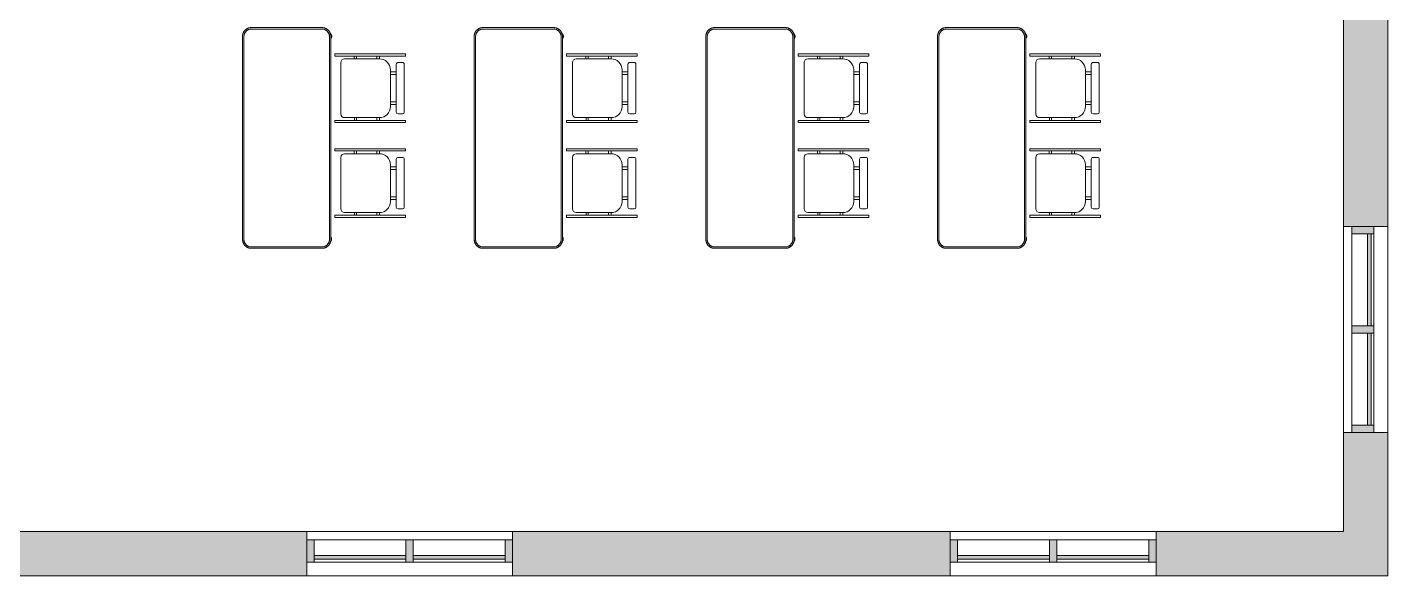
# Model space of a CAD drawing. Header units: inches. Extents: x 75 to 1272, y -971 to -4.
# Drawn here: x 865 to 1235, y -934.2 to -785 of the extents above; entities that cross this region are included whole.
import ezdxf

# ---------------------------------------------------------------- set-up
doc = ezdxf.new("R2010")
doc.units = ezdxf.units.IN
doc.header["$MEASUREMENT"] = 0
for name, color, linetype, lineweight in [('A-GLAZ-CURT', 52, 'Continuous', 9), ('A-GLAZ-CWMG', 51, 'Continuous', 9), ('A-WALL', 113, 'Continuous', 9), ('A-WALL-PATT', 111, 'Continuous', 9), ('I-FURN', 30, 'Continuous', 9)]:
    doc.layers.add(name, color=color, linetype=linetype, lineweight=lineweight)

# ---------------------------------------------------------------- blocks, each defined once
blk = doc.blocks.new('System Panel - zGlazed-5156208-LEVEL 1')
at = {"layer": 'A-GLAZ-CURT'}
blk.add_hatch(color=253, dxfattribs=at).paths.add_polyline_path([(12.5, 1.5), (-12.5, 1.5), (-12.5, 0.5), (12.5, 0.5)])
at = {"layer": 'A-GLAZ-CURT', "color": 8, "lineweight": 15}
for p, q in [((12.5, 1.5), (-12.5, 1.5)), ((-12.5, 1.5), (-12.5, 0.5)), ((-12.5, 0.5), (12.5, 0.5)), ((12.5, 0.5), (12.5, 1.5))]:
    blk.add_line(p, q, dxfattribs=at)
blk = doc.blocks.new('Rectangular Mullion - 6_ x 2_ Rectangular_CE_-5156087-LEVEL 1')
at = {"layer": 'A-GLAZ-CWMG', "color": 253}
for p, q in [((1145.01, -924.42), (1170.01, -924.42)), ((1145.01, -930.42), (1170.01, -930.42))]:
    blk.add_line(p, q, dxfattribs=at)
blk = doc.blocks.new('Rectangular Mullion - 6_ x 2_ Rectangular_CE_-5156209-LEVEL 1')
at = {"layer": 'A-GLAZ-CWMG'}
blk.add_hatch(color=253, dxfattribs=at).paths.add_polyline_path([(-2, -2.25), (-2, 3.75), (0, 3.75), (0, -2.25)])
at = {"layer": 'A-GLAZ-CWMG', "color": 8, "lineweight": 15}
for p, q in [((-2, 3.75), (0, 3.75)), ((-2, -2.25), (-2, 3.75)), ((0, 3.75), (0, -2.25)), ((0, -2.25), (-2, -2.25))]:
    blk.add_line(p, q, dxfattribs=at)
blk = doc.blocks.new('Rectangular Mullion - 6_ x 2_ Rectangular_CE_-5156210-LEVEL 1')
at = {"layer": 'A-GLAZ-CWMG'}
blk.add_hatch(color=253, dxfattribs=at).paths.add_polyline_path([(0, -2.25), (0, 3.75), (-2, 3.75), (-2, -2.25)])
at = {"layer": 'A-GLAZ-CWMG', "color": 8, "lineweight": 15}
for p, q in [((0, 3.75), (-2, 3.75)), ((-2, 3.75), (-2, -2.25)), ((0, -2.25), (0, 3.75)), ((-2, -2.25), (0, -2.25))]:
    blk.add_line(p, q, dxfattribs=at)
blk = doc.blocks.new('Rectangular Mullion - 6_ x 2_ Rectangular_CE_-5156207-LEVEL 1')
at = {"layer": 'A-GLAZ-CWMG'}
blk.add_hatch(color=253, dxfattribs=at).paths.add_polyline_path([(-1, -2.25), (-1, 3.75), (1, 3.75), (1, -2.25)])
at = {"layer": 'A-GLAZ-CWMG', "color": 8, "lineweight": 15}
for p, q in [((-1, 3.75), (1, 3.75)), ((-1, -2.25), (-1, 3.75)), ((1, 3.75), (1, -2.25)), ((1, -2.25), (-1, -2.25))]:
    blk.add_line(p, q, dxfattribs=at)
blk = doc.blocks.new('System Panel - zGlazed-5156992-LEVEL 1')
at = {"layer": 'A-GLAZ-CURT'}
blk.add_hatch(color=253, dxfattribs=at).paths.add_polyline_path([(-12.5, -1.5), (12.5, -1.5), (12.5, -0.5), (-12.5, -0.5)])
at = {"layer": 'A-GLAZ-CURT', "color": 8, "lineweight": 15}
for p, q in [((12.5, -0.5), (-12.5, -0.5)), ((-12.5, -0.5), (-12.5, -1.5)), ((-12.5, -1.5), (12.5, -1.5)), ((12.5, -1.5), (12.5, -0.5))]:
    blk.add_line(p, q, dxfattribs=at)
blk = doc.blocks.new('Rectangular Mullion - 6_ x 2_ Rectangular_CE_-5156980-LEVEL 1')
at = {"layer": 'A-GLAZ-CWMG', "color": 253}
for p, q in [((1225.26, -868.17), (1225.26, -893.17)), ((1231.26, -868.17), (1231.26, -893.17))]:
    blk.add_line(p, q, dxfattribs=at)
blk = doc.blocks.new('Rectangular Mullion - 6_ x 2_ Rectangular_CE_-5156993-LEVEL 1')
at = {"layer": 'A-GLAZ-CWMG'}
blk.add_hatch(color=253, dxfattribs=at).paths.add_polyline_path([(-2, 2.25), (0, 2.25), (0, -3.75), (-2, -3.75)])
at = {"layer": 'A-GLAZ-CWMG', "color": 8, "lineweight": 15}
for p, q in [((-2, 2.25), (0, 2.25)), ((-2, -3.75), (-2, 2.25)), ((0, 2.25), (0, -3.75)), ((0, -3.75), (-2, -3.75))]:
    blk.add_line(p, q, dxfattribs=at)
blk = doc.blocks.new('Rectangular Mullion - 6_ x 2_ Rectangular_CE_-5156994-LEVEL 1')
at = {"layer": 'A-GLAZ-CWMG'}
blk.add_hatch(color=253, dxfattribs=at).paths.add_polyline_path([(0, -3.75), (0, 2.25), (-2, 2.25), (-2, -3.75)])
at = {"layer": 'A-GLAZ-CWMG', "color": 8, "lineweight": 15}
for p, q in [((0, 2.25), (-2, 2.25)), ((-2, 2.25), (-2, -3.75)), ((0, -3.75), (0, 2.25)), ((-2, -3.75), (0, -3.75))]:
    blk.add_line(p, q, dxfattribs=at)
blk = doc.blocks.new('Rectangular Mullion - 6_ x 2_ Rectangular_CE_-5156991-LEVEL 1')
at = {"layer": 'A-GLAZ-CWMG'}
blk.add_hatch(color=253, dxfattribs=at).paths.add_polyline_path([(-1, 2.25), (1, 2.25), (1, -3.75), (-1, -3.75)])
at = {"layer": 'A-GLAZ-CWMG', "color": 8, "lineweight": 15}
for p, q in [((-1, 2.25), (1, 2.25)), ((-1, -3.75), (-1, 2.25)), ((1, 2.25), (1, -3.75)), ((1, -3.75), (-1, -3.75))]:
    blk.add_line(p, q, dxfattribs=at)
blk = doc.blocks.new('Chair-Stacking - Chair-Stacking-5181166-LEVEL 1')
at = {"layer": 'I-FURN', "color": 254}
for p, q in [((-16.4, 13.91), (-16.4, -5.29)), ((-15.8, 13.91), (-16.4, 13.91)), ((-15.8, -5.29), (-15.8, 13.91)), ((-15.05, 11.29), (-15.05, 1.79)), ((-14.05, 12.29), (-0.05, 12.29)), ((0.95, 11.29), (0.95, 1.79)), ((1.7, 13.91), (2.31, 13.91)), ((1.7, -5.29), (1.7, 13.91)), ((2.31, 13.91), (2.31, -5.29)), ((-15.05, 8.6), (-15.8, 8.6)), ((-15.8, 8), (-15.8, 8.6)), ((-15.05, 8), (-15.8, 8)), ((-15.05, 8), (-15.05, 8.6)), ((0.95, 8), (0.95, 8.63)), ((0.95, 8.63), (1.7, 8.63)), ((0.95, 8), (1.7, 8)), ((1.7, 8), (1.7, 8.63)), ((-15.05, 2.46), (-15.8, 2.46)), ((-15.8, 1.79), (-15.8, 2.46)), ((-15.05, 1.79), (-15.8, 1.79)), ((-15.05, 1.79), (-15.05, 2.46)), ((0.95, 1.79), (0.95, 2.46)), ((0.95, 2.46), (1.7, 2.46)), ((0.95, 1.79), (1.7, 1.79)), ((1.7, 1.79), (1.7, 2.46)), ((-14.05, -3.31), (-14.05, -4.47)), ((-13.55, -2.81), (-0.55, -2.81)), ((-12.05, -1.21), (-2.05, -1.21)), ((-11.46, -1.21), (-10.74, -1.21)), ((-11.46, -1.21), (-11.46, -2.81)), ((-10.74, -1.21), (-10.74, -2.81)), ((-2.63, -1.21), (-3.34, -1.21)), ((-3.34, -1.21), (-3.34, -2.81)), ((-2.63, -1.21), (-2.63, -2.81)), ((-0.05, -3.31), (-0.05, -4.47)), ((-16.4, -5.29), (-15.8, -5.29)), ((-13.55, -4.97), (-0.55, -4.97)), ((2.31, -5.29), (1.7, -5.29))]:
    blk.add_line(p, q, dxfattribs=at)
for centre, radius, start, end in [((-14.05, 11.29), 1, 90, 180), ((-0.05, 11.29), 1, 360, 90), ((-12.05, 1.79), 3, 180, 270), ((-2.05, 1.79), 3, 270, 0), ((-13.55, -3.31), 0.5, 90, 180), ((-0.55, -3.31), 0.5, 360, 90), ((-13.55, -4.47), 0.5, 180, 270), ((-0.55, -4.47), 0.5, 270, 0)]:
    blk.add_arc(centre, radius, start, end, dxfattribs=at)
blk = doc.blocks.new('Table_Training_FlipNestCaster_CE_ - 60_ x 24_-V10-LEVEL 1')
at = {"layer": 'I-FURN', "color": 254}
for p, q in [((27.63, 12), (-27.62, 12)), ((-27.62, 11.63), (27.63, 11.63)), ((27.63, 11.63), (-27.62, 11.63)), ((-30, 9.63), (-30, -9.63)), ((-29.62, -9.63), (-29.62, 9.63)), ((-29.62, 9.63), (-29.62, -9.63)), ((29.63, 9.63), (29.63, -9.63)), ((29.63, -9.63), (29.63, 9.63)), ((30, -9.63), (30, 9.63)), ((27.63, -11.63), (-27.62, -11.63)), ((-27.62, -11.63), (27.63, -11.63)), ((-27.62, -12), (27.63, -12))]:
    blk.add_line(p, q, dxfattribs=at)
at = {"layer": 'I-FURN', "color": 254, "flags": 128}
for points in [[(-27.62, 12), (-27.72, 12), (-27.81, 11.99), (-27.91, 11.98), (-28, 11.97), (-28.1, 11.95), (-28.19, 11.93), (-28.28, 11.91), (-28.37, 11.88), (-28.46, 11.85), (-28.55, 11.81), (-28.64, 11.77), (-28.72, 11.73), (-28.81, 11.69), (-28.89, 11.64), (-28.97, 11.59), (-29.04, 11.53), (-29.12, 11.47), (-29.19, 11.41), (-29.26, 11.35), (-29.33, 11.28), (-29.39, 11.21), (-29.46, 11.14), (-29.52, 11.06), (-29.57, 10.99), (-29.62, 10.91), (-29.67, 10.83), (-29.72, 10.74), (-29.76, 10.66), (-29.8, 10.57), (-29.84, 10.49), (-29.87, 10.4), (-29.9, 10.31), (-29.93, 10.21), (-29.95, 10.12), (-29.97, 10.03), (-29.98, 9.93), (-29.99, 9.84), (-30, 9.75), (-30, 9.65), (-30, 9.63)], [(30, 9.63), (30, 9.72), (29.99, 9.81), (29.98, 9.91), (29.97, 10), (29.95, 10.1), (29.93, 10.19), (29.91, 10.28), (29.88, 10.37), (29.85, 10.46), (29.81, 10.55), (29.77, 10.64), (29.73, 10.72), (29.69, 10.81), (29.64, 10.89), (29.59, 10.97), (29.53, 11.04), (29.47, 11.12), (29.41, 11.19), (29.35, 11.26), (29.28, 11.33), (29.21, 11.39), (29.14, 11.46), (29.06, 11.52), (28.99, 11.57), (28.91, 11.62), (28.83, 11.67), (28.74, 11.72), (28.66, 11.76), (28.57, 11.8), (28.49, 11.84), (28.4, 11.87), (28.31, 11.9), (28.21, 11.93), (28.12, 11.95), (28.03, 11.97), (27.93, 11.98), (27.84, 11.99), (27.75, 12), (27.65, 12), (27.63, 12)], [(-30, -9.63), (-30, -9.72), (-29.99, -9.81), (-29.98, -9.91), (-29.97, -10), (-29.95, -10.1), (-29.93, -10.19), (-29.91, -10.28), (-29.88, -10.37), (-29.85, -10.46), (-29.81, -10.55), (-29.77, -10.64), (-29.73, -10.72), (-29.69, -10.81), (-29.64, -10.89), (-29.59, -10.97), (-29.53, -11.04), (-29.47, -11.12), (-29.41, -11.19), (-29.35, -11.26), (-29.28, -11.33), (-29.21, -11.39), (-29.14, -11.46), (-29.06, -11.52), (-28.99, -11.57), (-28.91, -11.62), (-28.83, -11.67), (-28.74, -11.72), (-28.66, -11.76), (-28.57, -11.8), (-28.49, -11.84), (-28.4, -11.87), (-28.31, -11.9), (-28.21, -11.93), (-28.12, -11.95), (-28.03, -11.97), (-27.93, -11.98), (-27.84, -11.99), (-27.75, -12), (-27.65, -12), (-27.62, -12)], [(27.63, -12), (27.72, -12), (27.81, -11.99), (27.91, -11.98), (28, -11.97), (28.1, -11.95), (28.19, -11.93), (28.28, -11.91), (28.37, -11.88), (28.46, -11.85), (28.55, -11.81), (28.64, -11.77), (28.72, -11.73), (28.81, -11.69), (28.89, -11.64), (28.97, -11.59), (29.04, -11.53), (29.12, -11.47), (29.19, -11.41), (29.26, -11.35), (29.33, -11.28), (29.39, -11.21), (29.46, -11.14), (29.52, -11.06), (29.57, -10.99), (29.62, -10.91), (29.67, -10.83), (29.72, -10.74), (29.76, -10.66), (29.8, -10.57), (29.84, -10.49), (29.87, -10.4), (29.9, -10.31), (29.93, -10.21), (29.95, -10.12), (29.97, -10.03), (29.98, -9.93), (29.99, -9.84), (30, -9.75), (30, -9.65), (30, -9.63)]]:
    blk.add_lwpolyline(points, dxfattribs=at)
at = {"layer": 'I-FURN', "color": 254}
for centre, start, end in [((-27.62, 9.63), 90, 180), ((-27.62, 9.63), 110.0287, 159.9713), ((-27.62, 9.63), 90, 108.099), ((27.63, 9.63), 23.914, 90), ((27.63, 9.63), 72.0786, 90), ((27.63, 9.63), 20.0287, 69.9713), ((-27.62, 9.63), 162.0786, 180), ((27.63, 9.63), 0, 22.5), ((27.63, 9.63), 360, 18.099), ((-27.62, -9.63), 180, 270), ((-27.62, -9.63), 180, 198.099), ((-27.62, -9.63), 200.0287, 249.9713), ((27.63, -9.63), 270, 336.086), ((27.63, -9.63), 290.0287, 339.9713), ((27.63, -9.63), 337.5, 360), ((27.63, -9.63), 342.0786, 360), ((-27.62, -9.63), 252.0786, 270), ((27.63, -9.63), 270, 288.099)]:
    blk.add_arc(centre, 2, start, end, dxfattribs=at)
for points, knots in [([(-27.64, 12.24), (-27.71, 12.24), (-27.86, 12.22), (-28.04, 12.15), (-28.17, 12.06), (-28.26, 11.99), (-28.33, 11.9), (-28.37, 11.84), (-28.39, 11.81)], [0, 0, 0, 0, 0.0833333, 0.1666667, 0.2083333, 0.25, 0.2916667, 0.3333333, 0.3333333, 0.3333333, 0.3333333]), ([(-27.03, 12), (-27.05, 12.02), (-27.11, 12.07), (-27.23, 12.15), (-27.41, 12.22), (-27.56, 12.24), (-27.64, 12.24)], [0.7554014, 0.7554014, 0.7554014, 0.7554014, 0.7916667, 0.8333333, 0.9166667, 1, 1, 1, 1]), ([(27.48, 12.22), (27.4, 12.22), (27.25, 12.2), (27.07, 12.13), (26.96, 12.05), (26.91, 12.01), (26.89, 12)], [0, 0, 0, 0, 0.0833333, 0.1666667, 0.2083333, 0.2321968, 0.2321968, 0.2321968, 0.2321968]), ([(28.18, 11.86), (28.18, 11.87), (28.15, 11.9), (28.1, 11.97), (28.01, 12.04), (27.88, 12.13), (27.71, 12.2), (27.55, 12.22), (27.48, 12.22)], [0.6996779, 0.6996779, 0.6996779, 0.6996779, 0.7083333, 0.75, 0.7916667, 0.8333333, 0.9166667, 1, 1, 1, 1])]:
    blk.add_open_spline(points, degree=3, knots=knots, dxfattribs=at)
blk = doc.blocks.new('Table_Training_FlipNestCaster_CE_ - 60_ x 24_-V11-LEVEL 1')
at = {"layer": 'I-FURN', "color": 254}
for p, q in [((27.63, 12), (-27.62, 12)), ((-27.62, 11.63), (27.63, 11.63)), ((27.63, 11.63), (-27.62, 11.63)), ((-30, 9.63), (-30, -9.63)), ((-29.62, -9.63), (-29.62, 9.63)), ((-29.62, 9.63), (-29.62, -9.63)), ((29.63, 9.63), (29.63, -9.63)), ((29.63, -9.63), (29.63, 9.63)), ((30, -9.63), (30, 9.63)), ((27.63, -11.63), (-27.62, -11.63)), ((-27.62, -11.63), (27.63, -11.63)), ((-27.62, -12), (27.63, -12))]:
    blk.add_line(p, q, dxfattribs=at)
at = {"layer": 'I-FURN', "color": 254, "flags": 128}
for points in [[(-27.62, 12), (-27.72, 12), (-27.81, 11.99), (-27.91, 11.98), (-28, 11.97), (-28.1, 11.95), (-28.19, 11.93), (-28.28, 11.91), (-28.37, 11.88), (-28.46, 11.85), (-28.55, 11.81), (-28.64, 11.77), (-28.72, 11.73), (-28.81, 11.69), (-28.89, 11.64), (-28.97, 11.59), (-29.04, 11.53), (-29.12, 11.47), (-29.19, 11.41), (-29.26, 11.35), (-29.33, 11.28), (-29.39, 11.21), (-29.46, 11.14), (-29.52, 11.06), (-29.57, 10.99), (-29.62, 10.91), (-29.67, 10.83), (-29.72, 10.74), (-29.76, 10.66), (-29.8, 10.57), (-29.84, 10.49), (-29.87, 10.4), (-29.9, 10.31), (-29.93, 10.21), (-29.95, 10.12), (-29.97, 10.03), (-29.98, 9.93), (-29.99, 9.84), (-30, 9.75), (-30, 9.65), (-30, 9.63)], [(30, 9.63), (30, 9.72), (29.99, 9.81), (29.98, 9.91), (29.97, 10), (29.95, 10.1), (29.93, 10.19), (29.91, 10.28), (29.88, 10.37), (29.85, 10.46), (29.81, 10.55), (29.77, 10.64), (29.73, 10.72), (29.69, 10.81), (29.64, 10.89), (29.59, 10.97), (29.53, 11.04), (29.47, 11.12), (29.41, 11.19), (29.35, 11.26), (29.28, 11.33), (29.21, 11.39), (29.14, 11.46), (29.06, 11.52), (28.99, 11.57), (28.91, 11.62), (28.83, 11.67), (28.74, 11.72), (28.66, 11.76), (28.57, 11.8), (28.49, 11.84), (28.4, 11.87), (28.31, 11.9), (28.21, 11.93), (28.12, 11.95), (28.03, 11.97), (27.93, 11.98), (27.84, 11.99), (27.75, 12), (27.65, 12), (27.63, 12)], [(-30, -9.63), (-30, -9.72), (-29.99, -9.81), (-29.98, -9.91), (-29.97, -10), (-29.95, -10.1), (-29.93, -10.19), (-29.91, -10.28), (-29.88, -10.37), (-29.85, -10.46), (-29.81, -10.55), (-29.77, -10.64), (-29.73, -10.72), (-29.69, -10.81), (-29.64, -10.89), (-29.59, -10.97), (-29.53, -11.04), (-29.47, -11.12), (-29.41, -11.19), (-29.35, -11.26), (-29.28, -11.33), (-29.21, -11.39), (-29.14, -11.46), (-29.06, -11.52), (-28.99, -11.57), (-28.91, -11.62), (-28.83, -11.67), (-28.74, -11.72), (-28.66, -11.76), (-28.57, -11.8), (-28.49, -11.84), (-28.4, -11.87), (-28.31, -11.9), (-28.21, -11.93), (-28.12, -11.95), (-28.03, -11.97), (-27.93, -11.98), (-27.84, -11.99), (-27.75, -12), (-27.65, -12), (-27.62, -12)], [(27.63, -12), (27.72, -12), (27.81, -11.99), (27.91, -11.98), (28, -11.97), (28.1, -11.95), (28.19, -11.93), (28.28, -11.91), (28.37, -11.88), (28.46, -11.85), (28.55, -11.81), (28.64, -11.77), (28.72, -11.73), (28.81, -11.69), (28.89, -11.64), (28.97, -11.59), (29.04, -11.53), (29.12, -11.47), (29.19, -11.41), (29.26, -11.35), (29.33, -11.28), (29.39, -11.21), (29.46, -11.14), (29.52, -11.06), (29.57, -10.99), (29.62, -10.91), (29.67, -10.83), (29.72, -10.74), (29.76, -10.66), (29.8, -10.57), (29.84, -10.49), (29.87, -10.4), (29.9, -10.31), (29.93, -10.21), (29.95, -10.12), (29.97, -10.03), (29.98, -9.93), (29.99, -9.84), (30, -9.75), (30, -9.65), (30, -9.63)]]:
    blk.add_lwpolyline(points, dxfattribs=at)
at = {"layer": 'I-FURN', "color": 254}
for centre, start, end in [((-27.62, 9.63), 90, 180), ((-27.62, 9.63), 110.0287, 159.9713), ((-27.62, 9.63), 90, 108.099), ((27.63, 9.63), 23.914, 90), ((27.63, 9.63), 72.0786, 90), ((27.63, 9.63), 20.0287, 69.9713), ((-27.62, 9.63), 162.0786, 180), ((27.63, 9.63), 0, 22.5), ((27.63, 9.63), 360, 18.099), ((-27.62, -9.63), 180, 270), ((-27.62, -9.63), 180, 198.099), ((-27.62, -9.63), 200.0287, 204.9713), ((-27.62, -9.63), 207.264, 249.9713), ((27.63, -9.63), 270, 336.086), ((27.63, -9.63), 290.0287, 332.736), ((27.63, -9.63), 336.6413, 339.9713), ((27.63, -9.63), 337.5, 360), ((27.63, -9.63), 342.0786, 360), ((-27.62, -9.63), 252.0786, 270), ((27.63, -9.63), 270, 288.099)]:
    blk.add_arc(centre, 2, start, end, dxfattribs=at)
for points, knots in [([(-27.64, 12.24), (-27.71, 12.24), (-27.86, 12.22), (-28.04, 12.15), (-28.17, 12.06), (-28.26, 11.99), (-28.33, 11.9), (-28.37, 11.84), (-28.39, 11.81)], [0, 0, 0, 0, 0.0833333, 0.1666667, 0.2083333, 0.25, 0.2916667, 0.3333333, 0.3333333, 0.3333333, 0.3333333]), ([(-27.03, 12), (-27.05, 12.02), (-27.11, 12.07), (-27.23, 12.15), (-27.41, 12.22), (-27.56, 12.24), (-27.64, 12.24)], [0.7554014, 0.7554014, 0.7554014, 0.7554014, 0.7916667, 0.8333333, 0.9166667, 1, 1, 1, 1]), ([(27.48, 12.22), (27.4, 12.22), (27.25, 12.2), (27.07, 12.13), (26.96, 12.05), (26.91, 12.01), (26.89, 12)], [0, 0, 0, 0, 0.0833333, 0.1666667, 0.2083333, 0.2321968, 0.2321968, 0.2321968, 0.2321968]), ([(28.18, 11.86), (28.18, 11.87), (28.15, 11.9), (28.1, 11.97), (28.01, 12.04), (27.88, 12.13), (27.71, 12.2), (27.55, 12.22), (27.48, 12.22)], [0.6996779, 0.6996779, 0.6996779, 0.6996779, 0.7083333, 0.75, 0.7916667, 0.8333333, 0.9166667, 1, 1, 1, 1])]:
    blk.add_open_spline(points, degree=3, knots=knots, dxfattribs=at)

msp = doc.modelspace()

# ---------------------------------------------------------------- hatches: boundary and pattern name
at = {"layer": 'A-WALL-PATT'}
h = msp.add_hatch(color=253, dxfattribs=at)
h.paths.add_polyline_path([(1223.01, -934.17), (1235.01, -934.17), (1235.01, -895.17), (1223.01, -895.17), (1223.01, -922.17)])
h.paths.add_polyline_path([(1223.01, -839.17), (1235.01, -839.17), (1235.01, -731.19), (1223.01, -731.19), (1223.01, -753.13)])
h.paths.add_polyline_path([(1223.01, -675.19), (1235.01, -675.19), (1235.01, -525.17), (1223.01, -525.17), (1223.01, -620.15)])
h.paths.add_polyline_path([(1223.01, -449.17), (1235.01, -449.17), (1235.01, -299.15), (1223.01, -299.15), (1223.01, -433.17)])
h.paths.add_polyline_path([(1223.01, -243.15), (1235.01, -243.15), (1235.01, -135.17), (1223.01, -135.17), (1223.01, -221.2)])
h.paths.add_polyline_path([(1223.01, -79.17), (1235.01, -79.17), (1235.01, -52.17), (1223.01, -52.17)])
h = msp.add_hatch(color=253, dxfattribs=at)
h.paths.add_polyline_path([(123.01, -934.17), (211.01, -934.17), (211.01, -922.17), (123.01, -922.17)])
h.paths.add_polyline_path([(267.01, -934.17), (444.01, -934.17), (444.01, -922.17), (267.01, -922.17)])
h.paths.add_polyline_path([(500.01, -934.17), (679.01, -934.17), (679.01, -922.17), (500.01, -922.17)])
h.paths.add_polyline_path([(755.01, -934.17), (941.01, -934.17), (941.01, -922.17), (755.01, -922.17)])
h.paths.add_polyline_path([(1002.19, -934.17), (1116.01, -934.17), (1116.01, -922.17), (997.01, -922.17), (997.01, -934.17)])
h.paths.add_polyline_path([(1172.01, -934.17), (1223.01, -934.17), (1223.01, -922.17), (1172.01, -922.17)])

# ---------------------------------------------------------------- linework, layer by layer
at = {"layer": 'A-WALL', "color": 8, "lineweight": 15}
for p, q in [((1223.01, -731.19), (1223.01, -839.17)), ((1235.01, -839.17), (1235.01, -731.19)), ((1223.01, -839.17), (1235.01, -839.17)), ((1223.01, -895.17), (1223.01, -922.17)), ((1235.01, -895.17), (1223.01, -895.17)), ((1235.01, -934.17), (1235.01, -895.17)), ((941.01, -922.17), (859.01, -922.17)), ((941.01, -934.17), (941.01, -922.17)), ((1116.01, -922.17), (997.01, -922.17)), ((997.01, -922.17), (997.01, -934.17)), ((1116.01, -934.17), (1116.01, -922.17)), ((1223.01, -922.17), (1172.01, -922.17)), ((1172.01, -922.17), (1172.01, -934.17)), ((755.01, -934.17), (941.01, -934.17)), ((997.01, -934.17), (1116.01, -934.17)), ((1172.01, -934.17), (1235.01, -934.17))]:
    msp.add_line(p, q, dxfattribs=at)
at = {"layer": 'A-WALL', "color": 253}
for p, q in [((1223.01, -895.17), (1223.01, -839.17)), ((1235.01, -839.17), (1235.01, -895.17)), ((941.01, -922.17), (997.01, -922.17)), ((1116.01, -922.17), (1172.01, -922.17)), ((997.01, -934.17), (941.01, -934.17)), ((1172.01, -934.17), (1116.01, -934.17))]:
    msp.add_line(p, q, dxfattribs=at)

# ---------------------------------------------------------------- block references
at = {"layer": 'A-GLAZ-CURT', "color": 253}
for name, p, rotation in [('System Panel - zGlazed-5156992-LEVEL 1', (1229.01, -853.67), 90.00000000000048), ('System Panel - zGlazed-5156992-LEVEL 1', (1229.01, -880.67), 90.00000000000048), ('System Panel - zGlazed-5156208-LEVEL 1', (955.51, -928.17), 180), ('System Panel - zGlazed-5156208-LEVEL 1', (982.51, -928.17), 180), ('System Panel - zGlazed-5156208-LEVEL 1', (1130.51, -928.17), 180), ('System Panel - zGlazed-5156208-LEVEL 1', (1157.51, -928.17), 180)]:
    msp.add_blockref(name, p, dxfattribs=dict(at, rotation=rotation))
at = {"layer": 'A-GLAZ-CWMG', "color": 253, "extrusion": (0, 0, -1), "rotation": 89.99999999999947}
for name, p in [('Rectangular Mullion - 6_ x 2_ Rectangular_CE_-5156993-LEVEL 1', (-1229.01, -839.17)), ('Rectangular Mullion - 6_ x 2_ Rectangular_CE_-5156991-LEVEL 1', (-1229.01, -867.17))]:
    msp.add_blockref(name, p, dxfattribs=at)
at = {"layer": 'A-GLAZ-CWMG', "color": 253}
for name, p in [('Rectangular Mullion - 6_ x 2_ Rectangular_CE_-5156980-LEVEL 1', (0, 27)), ('Rectangular Mullion - 6_ x 2_ Rectangular_CE_-5156980-LEVEL 1', (0, 0)), ('Rectangular Mullion - 6_ x 2_ Rectangular_CE_-5156087-LEVEL 1', (-202, 0)), ('Rectangular Mullion - 6_ x 2_ Rectangular_CE_-5156087-LEVEL 1', (-175, 0)), ('Rectangular Mullion - 6_ x 2_ Rectangular_CE_-5156210-LEVEL 1', (997.01, -928.17)), ('Rectangular Mullion - 6_ x 2_ Rectangular_CE_-5156087-LEVEL 1', (-27, 0)), ('Rectangular Mullion - 6_ x 2_ Rectangular_CE_-5156087-LEVEL 1', (0, 0)), ('Rectangular Mullion - 6_ x 2_ Rectangular_CE_-5156210-LEVEL 1', (1172.01, -928.17))]:
    msp.add_blockref(name, p, dxfattribs=at)
at = {"layer": 'A-GLAZ-CWMG', "color": 253, "rotation": 270.0000000000005}
msp.add_blockref('Rectangular Mullion - 6_ x 2_ Rectangular_CE_-5156994-LEVEL 1', (1229.01, -895.17), dxfattribs=at)
at = {"layer": 'A-GLAZ-CWMG', "color": 253, "extrusion": (0, 0, -1)}
for name, p in [('Rectangular Mullion - 6_ x 2_ Rectangular_CE_-5156209-LEVEL 1', (-941.01, -928.17)), ('Rectangular Mullion - 6_ x 2_ Rectangular_CE_-5156207-LEVEL 1', (-969.01, -928.17)), ('Rectangular Mullion - 6_ x 2_ Rectangular_CE_-5156209-LEVEL 1', (-1116.01, -928.17)), ('Rectangular Mullion - 6_ x 2_ Rectangular_CE_-5156207-LEVEL 1', (-1144.01, -928.17))]:
    msp.add_blockref(name, p, dxfattribs=at)
at = {"layer": 'I-FURN', "color": 254, "rotation": 269.9999999999998}
for name, p in [('Table_Training_FlipNestCaster_CE_ - 60_ x 24_-V11-LEVEL 1', (935.58, -815.11)), ('Table_Training_FlipNestCaster_CE_ - 60_ x 24_-V10-LEVEL 1', (998.58, -815.11)), ('Table_Training_FlipNestCaster_CE_ - 60_ x 24_-V10-LEVEL 1', (1061.58, -815.11)), ('Table_Training_FlipNestCaster_CE_ - 60_ x 24_-V10-LEVEL 1', (1124.58, -815.11))]:
    msp.add_blockref(name, p, dxfattribs=at)
at = {"layer": 'I-FURN', "color": 7, "rotation": 89.99999999999943}
for p in [(962.58, -794.54), (1025.58, -794.54), (1088.58, -794.54), (1151.58, -794.54), (962.58, -820.35), (1025.58, -820.35), (1088.58, -820.35), (1151.58, -820.35)]:
    msp.add_blockref('Chair-Stacking - Chair-Stacking-5181166-LEVEL 1', p, dxfattribs=at)

doc.saveas('drawing.dxf')
